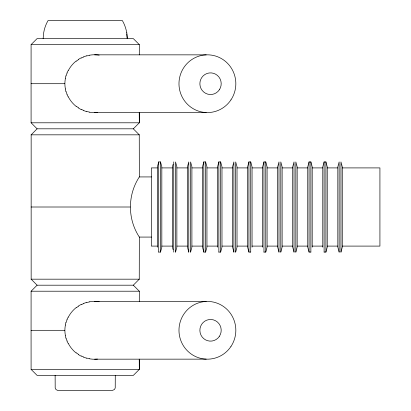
<?xml version="1.0" encoding="UTF-8"?>
<svg xmlns="http://www.w3.org/2000/svg" width="411" height="411" viewBox="0 0 411 411"><rect width="100%" height="100%" fill="white"/><g stroke="black" fill="none" stroke-linecap="round" stroke-linejoin="round"><path stroke-width="0.62" d="M31.102 122.797L139.314 122.797L139.272 112.542L139.319 122.797L133.313 128.813L37.093 128.813L31.097 122.797L31.077 83.705L31.097 44.609L37.103 38.593L133.298 38.593L139.319 44.609L139.298 54.863M139.298 301.463L139.319 291.209L133.313 285.193L37.093 285.193L31.154 279.177L31.154 134.829L37.093 128.813M31.102 369.397L139.314 369.397L139.272 359.142L139.319 369.397L133.313 375.413L37.113 375.413L31.097 369.397L31.077 330.305L31.097 291.209L37.103 285.193M127.225 38.593L126.804 32.577M133.323 128.813L139.257 134.829L139.339 176.93C127.467 195.02 127.461 218.976 139.334 237.065L139.257 279.177L133.323 285.193M43.114 38.593L43.72 32.577A36.004 36.004 0 0 1 48.061 20.55L122.355 20.55A36.004 36.004 0 0 1 126.696 32.577L126.788 32.577M65.262 78.414L65.914 75.85M65.262 325.014L65.914 322.45M173.082 164.364L172.42 166.861L172.42 247.175L173.082 249.647M158.708 252.082L160.511 252.082L161.831 247.15L161.831 166.83L160.511 161.924L158.708 161.924L157.382 166.861L157.382 247.175M175.548 252.082L176.869 247.15L176.869 166.83L175.548 161.924L175.548 252.113M203.815 161.924L202.495 166.861L202.495 247.175L203.815 252.082L205.618 252.082L206.944 247.15L206.944 166.83L205.618 161.924L203.815 161.924L203.815 252.113M190.586 252.082L191.906 247.15L191.906 166.83L190.586 161.924L190.586 252.113M218.852 252.082L220.656 252.082L221.981 247.15L221.981 166.83L220.656 161.924L218.852 161.924L217.527 166.861L217.527 247.175M252.051 247.175L252.051 166.83L250.731 161.924L248.927 161.924L247.602 166.861L247.602 247.175L248.927 252.082L250.731 252.082M235.693 252.082L237.019 247.15L237.019 166.83L235.693 161.924L235.693 252.113M263.965 252.082L265.768 252.082L267.088 247.15L267.088 166.83L265.768 161.924L263.965 161.924L262.639 166.861L262.639 247.175M280.805 252.082L282.126 247.15L282.126 166.83L280.805 161.924L280.805 252.113M312.201 247.175L312.201 166.83L310.875 161.924L309.072 161.924L307.747 166.861L307.747 247.175L309.072 252.082L310.875 252.082M295.838 252.082L297.163 247.15L297.163 166.83L295.838 161.924L295.838 252.113M324.109 252.082L325.913 252.082L327.238 247.15L327.238 166.83L325.913 161.924L324.109 161.924L322.784 166.861L322.784 247.175M340.95 252.082L342.271 247.15L342.271 166.83L340.95 161.924L340.95 252.113M66.993 72.937L68.19 70.517M66.993 319.537L68.19 317.117M76.241 61.213L78.403 59.687M76.241 307.813L78.403 306.287M81.311 58.033L83.798 56.924M81.311 304.633L83.798 303.524M86.757 55.927L89.346 55.326M86.757 302.527L89.346 301.926M31.102 44.609L139.314 44.609M94.607 54.833L206.199 54.858M31.077 83.705L64.727 83.705M94.607 112.573L206.199 112.547M31.077 134.829L139.339 134.829M157.382 167.909L151.366 167.909L151.366 246.097L157.382 246.097M161.831 167.909L172.42 167.909M176.869 167.909L187.457 167.909M191.906 167.909L202.495 167.909M206.944 167.909L217.527 167.909M221.981 167.909L232.564 167.909M237.019 167.909L247.602 167.909M252.051 167.909L262.639 167.909M267.088 167.909L277.677 167.909M282.126 167.909L292.714 167.909M297.163 167.909L307.747 167.909M312.201 167.909L322.784 167.909M327.238 167.909L337.821 167.909M342.271 167.909L379.923 167.909L379.923 246.097L342.271 246.097M139.339 176.93L151.51 176.93M31.077 207.005L130.215 207.005M139.339 237.075L151.51 237.075M161.831 246.097L172.42 246.097M176.869 246.097L187.457 246.097M191.906 246.097L202.495 246.097M206.944 246.097L217.527 246.097M221.981 246.097L232.564 246.097M237.019 246.097L247.602 246.097M252.051 246.097L262.639 246.097M267.088 246.097L277.677 246.097M282.126 246.097L292.714 246.097M297.163 246.097L307.747 246.097M312.201 246.097L322.784 246.097M327.238 246.097L337.821 246.097M31.077 279.177L139.339 279.177M31.102 291.209L139.314 291.209M94.607 301.433L206.199 301.458M31.077 330.305L64.727 330.305M94.607 359.173L206.199 359.147M89.341 112.085L86.757 111.479M89.341 358.685L86.757 358.079M83.793 110.482L81.311 109.372M83.793 357.082L81.311 355.972M78.403 107.718L76.241 106.197M78.403 354.318L76.241 352.797M68.19 96.888L66.993 94.468M68.19 343.488L66.993 341.068M65.914 91.555L65.262 88.992M65.914 338.155L65.262 335.592M339.147 252.082L337.821 247.15L337.821 166.83L339.147 161.924L339.147 252.113M294.035 252.082L292.714 247.15L292.714 166.83L294.035 161.924L294.035 252.113M278.997 252.082L277.677 247.15L277.677 166.83L278.997 161.924L278.997 252.113M233.89 252.082L232.564 247.15L232.564 166.83L233.89 161.924L233.89 252.113M188.777 252.082L187.457 247.15L187.457 166.83L188.777 161.924L188.777 252.113M126.804 33.902L127.302 38.593M325.913 161.893L325.913 252.113M324.109 161.893L324.109 252.113M310.875 161.893L310.875 252.113M309.072 161.893L309.072 252.113M265.768 161.893L265.768 252.113M263.965 161.893L263.965 252.113M250.731 161.893L250.731 252.113M248.927 161.893L248.927 252.113M220.656 161.893L220.656 252.113M218.852 161.893L218.852 252.113M205.618 161.893L205.618 252.113M173.745 161.893L173.745 252.113M160.511 161.893L160.511 252.113M158.708 161.893L158.708 252.113M115.28 375.258L115.229 387.989L114.402 389.571L112.275 390.45L57.597 390.399L56.014 389.571L55.187 387.989L55.136 375.258M65.416 88.956A24.747 22.846 -90 0 1 64.892 83.705A24.747 22.846 90 0 1 65.416 78.45M67.121 94.407A27.177 25.888 -86.5 0 1 66.058 91.509M76.107 106.372A30.779 30.126 -68.5 0 1 68.288 96.837M81.208 109.567A29.34 27.445 16.3 0 1 78.28 107.893M86.726 111.597A27.188 24.408 18.7 0 1 83.746 110.595M97.51 112.496A25.657 22.435 18.4 0 1 89.331 112.167M66.058 75.896A27.177 25.888 86.5 0 1 67.127 72.999M68.288 70.569A30.779 30.126 68.5 0 1 76.107 61.039M78.28 59.513A29.335 27.445 -16.3 0 1 81.208 57.838M83.752 56.81A27.188 24.403 -18.7 0 1 86.726 55.809M89.331 55.238A25.657 22.435 -18.4 0 1 99.154 55.141M65.416 335.556A24.747 22.846 -90 0 1 64.892 330.305A24.747 22.846 90 0 1 65.416 325.05M67.121 341.007A27.177 25.888 -86.5 0 1 66.058 338.109M76.107 352.972A30.779 30.126 -68.5 0 1 68.288 343.437M81.208 356.167A29.34 27.445 16.3 0 1 78.28 354.493M86.726 358.197A27.188 24.408 18.7 0 1 83.746 357.195M97.51 359.096A25.657 22.435 18.4 0 1 89.331 358.767M66.058 322.496A27.177 25.888 86.5 0 1 67.127 319.599M68.288 317.169A30.779 30.126 68.5 0 1 76.107 307.639M78.28 306.113A29.335 27.445 -16.3 0 1 81.208 304.438M83.752 303.41A27.188 24.403 -18.7 0 1 86.726 302.409M89.331 301.838A25.657 22.435 -18.4 0 1 99.154 301.741M230.951 99.883A28.873 28.431 -90 0 0 209.435 54.904A28.873 28.431 -90 0 0 181.832 96.318A28.873 28.431 -90 0 0 230.951 99.883M219.366 89.773A10.825 10.66 -90 0 0 211.3 72.906A10.825 10.66 -90 0 0 200.948 88.432A10.825 10.66 -90 0 0 219.366 89.773M230.951 346.483A28.873 28.431 -90 0 0 209.435 301.504A28.873 28.431 -90 0 0 181.832 342.918A28.873 28.431 -90 0 0 230.951 346.483M219.366 336.373A10.825 10.66 -90 0 0 211.3 319.506A10.825 10.66 -90 0 0 200.948 335.032A10.825 10.66 -90 0 0 219.366 336.373"/></g></svg>
